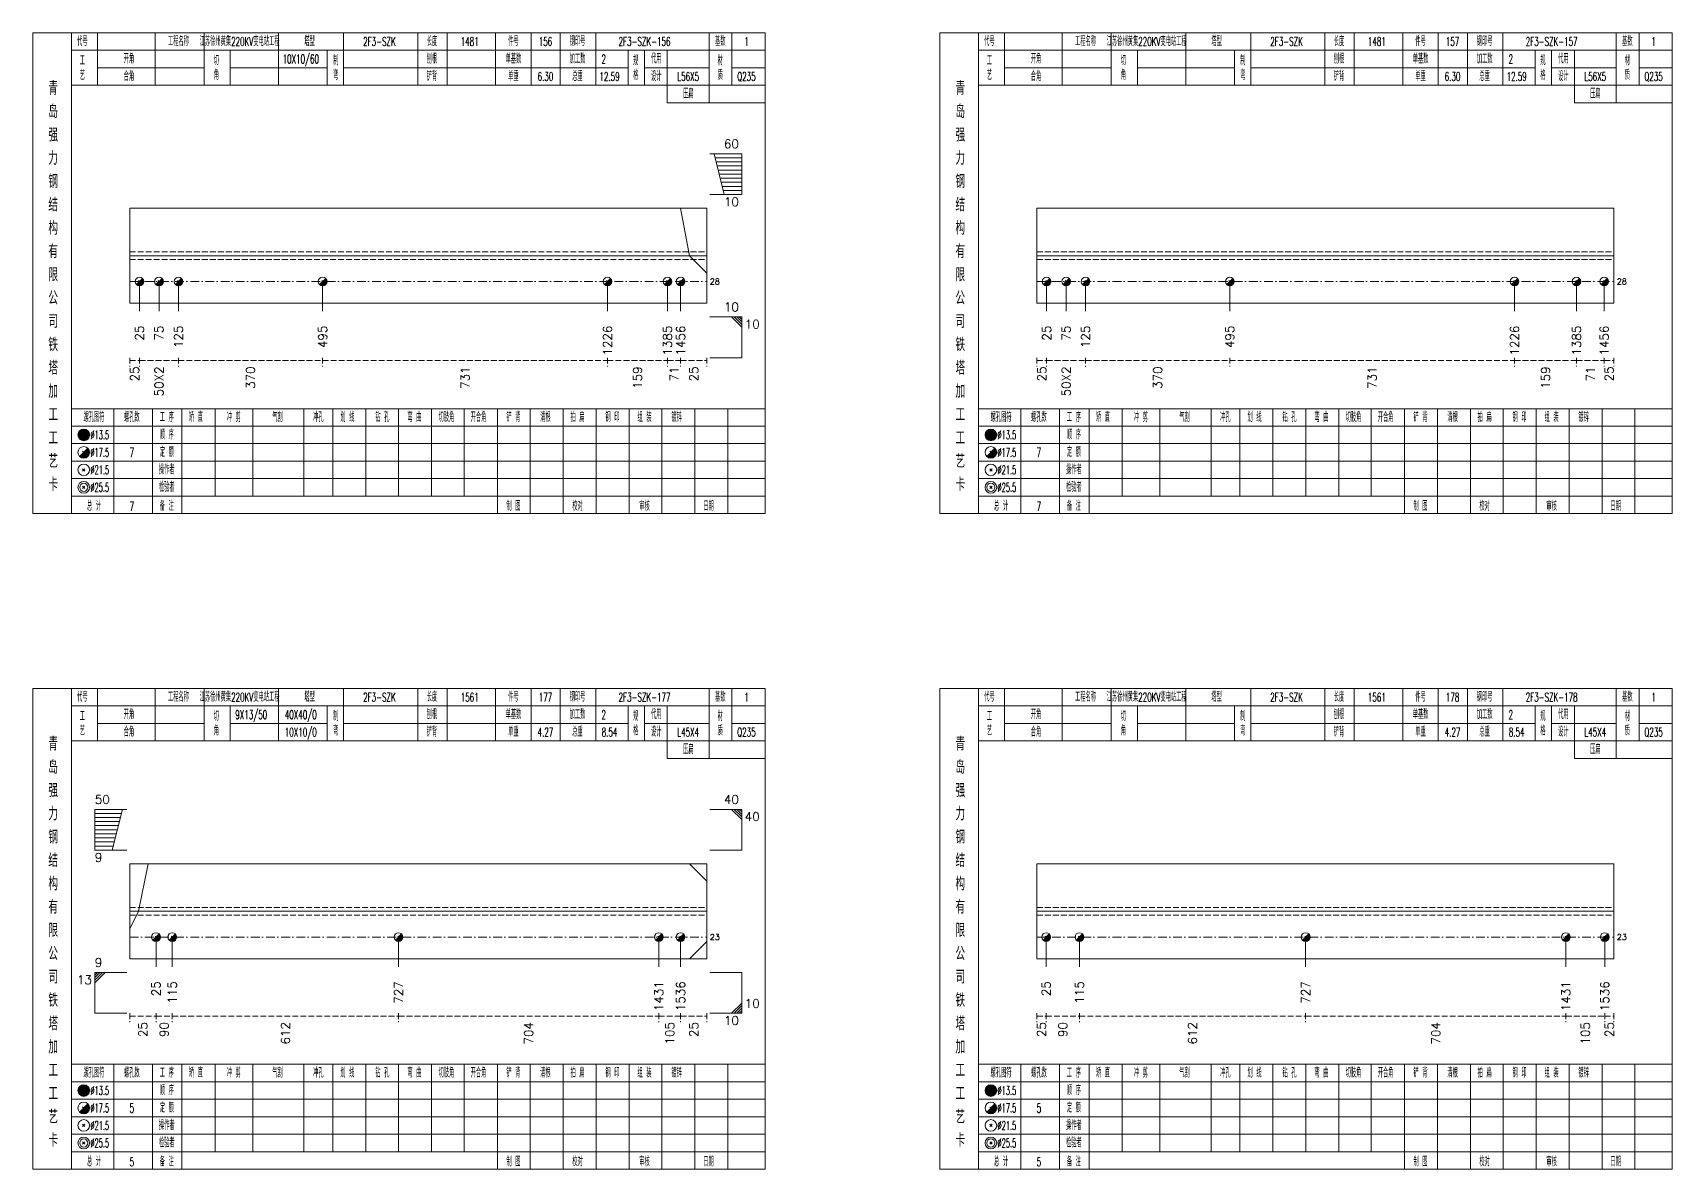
# Model space of a CAD drawing. Extents: x 0 to 4623, y -1159 to 4890.
# Drawn here: x 0 to 563, y 3825 to 4215 of the extents above; entities that cross this region are included whole.
import ezdxf
from ezdxf.enums import TextEntityAlignment as Align

# ---------------------------------------------------------------- set-up
doc = ezdxf.new("R2010")
doc.units = 0
doc.header["$MEASUREMENT"] = 0
doc.linetypes.add('一点画线', pattern=[5.2, 3, -1, 0.2, -1])
doc.linetypes.add('虚线', pattern=[2.75, 2, -0.75])
doc.layers.get('0').update_dxf_attribs({"linetype": 'CONTINUOUS', "lineweight": 25})
for name, color, linetype, lineweight in [('1', 7, 'CONTINUOUS', 25), ('4', 7, 'CONTINUOUS', 25), ('5', 7, 'CONTINUOUS', 25)]:
    doc.layers.add(name, color=color, linetype=linetype, lineweight=lineweight)
doc.styles.get("Standard").update_dxf_attribs({"font": 'simplex.shx', "width": 0.7, "height": 3, "bigfont": 'gbhzfs.shx'})

# ---------------------------------------------------------------- blocks, each defined once
blk = doc.blocks.new('孔17.5')
at = {"layer": '5', "color": 7, "linetype": 'Continuous', "lineweight": 13}
for p, q in [((-0.707, -0.707), (0.707, 0.707)), ((-0.2, 0.2), (0.2, -0.2))]:
    blk.add_line(p, q, dxfattribs=at)
blk.add_circle((0, 0), 1, dxfattribs=at)
for radius in [0.9, 0.8, 0.7, 0.6, 0.5, 0.4, 0.3, 0.2, 0.1]:
    blk.add_arc((0, 0), radius, 225, 45, dxfattribs=at)

msp = doc.modelspace()

# ---------------------------------------------------------------- linework, layer by layer
at = {"color": 7, "linetype": 'Continuous', "lineweight": 13}
for p, q in [((243.4, 4173.5), (232.4, 4173.5)), ((237.4, 4159.5), (233.9, 4173.5)), ((243.4, 4172.1), (234.25, 4172.1)), ((243.4, 4170.7), (234.6, 4170.7)), ((243.4, 4159.5), (243.4, 4173.5)), ((243.4, 4169.3), (234.95, 4169.3)), ((243.4, 4167.9), (235.3, 4167.9)), ((243.4, 4166.5), (235.65, 4166.5)), ((243.4, 4165.1), (236, 4165.1)), ((243.4, 4159.5), (232.4, 4159.5)), ((243.4, 4163.7), (236.35, 4163.7)), ((243.4, 4162.3), (236.7, 4162.3)), ((243.4, 4160.9), (237.05, 4160.9)), ((225.4, 4138.5), (222.4, 4154.839)), ((231.4, 4132.5), (225.4, 4138.5)), ((36.644, 4129.661), (36.644, 4119.5)), ((43.332, 4129.661), (43.332, 4119.5)), ((50.02, 4129.661), (50.02, 4119.5)), ((99.512, 4129.661), (99.512, 4119.5)), ((197.291, 4129.661), (197.291, 4119.5)), ((217.9, 4129.661), (217.9, 4119.5)), ((222.4, 4129.661), (222.4, 4119.5)), ((348.044, 4129.661), (348.044, 4119.5)), ((354.732, 4129.661), (354.732, 4119.5)), ((361.42, 4129.661), (361.42, 4119.5)), ((410.912, 4129.661), (410.912, 4119.5)), ((508.691, 4129.661), (508.691, 4119.5)), ((529.959, 4129.661), (529.959, 4119.5)), ((539.456, 4129.661), (539.456, 4119.5)), ((243.4, 4117.5), (232.4, 4117.5)), ((239.9, 4117.5), (243.4, 4114)), ((240.775, 4117.5), (243.4, 4114.875)), ((241.65, 4117.5), (243.4, 4115.75)), ((242.525, 4117.5), (243.4, 4116.625)), ((243.4, 4117.5), (243.4, 4103.5)), ((243.4, 4103.5), (232.4, 4103.5)), ((21.3, 3948.5), (32.3, 3948.5)), ((21.3, 3934.5), (21.3, 3948.5)), ((21.3, 3947.1), (30.45, 3947.1)), ((21.3, 3945.7), (30.1, 3945.7)), ((27.3, 3934.5), (30.8, 3948.5)), ((243.4, 3948.5), (232.4, 3948.5)), ((239.9, 3948.5), (243.4, 3945)), ((240.775, 3948.5), (243.4, 3945.875)), ((241.65, 3948.5), (243.4, 3946.75)), ((242.525, 3948.5), (243.4, 3947.625)), ((243.4, 3934.5), (243.4, 3948.5)), ((21.3, 3944.3), (29.75, 3944.3)), ((21.3, 3942.9), (29.4, 3942.9)), ((21.3, 3941.5), (29.05, 3941.5)), ((21.3, 3940.1), (28.7, 3940.1)), ((21.3, 3938.7), (28.35, 3938.7)), ((21.3, 3937.3), (28, 3937.3)), ((21.3, 3935.9), (27.65, 3935.9)), ((21.3, 3934.5), (32.3, 3934.5)), ((243.4, 3934.5), (232.4, 3934.5)), ((36.3, 3913.5), (39.645, 3929.833)), ((231.4, 3923.833), (225.4, 3929.833)), ((33.3, 3907.5), (36.3, 3913.5)), ((42.3, 3904.667), (42.3, 3894.5)), ((47.894, 3904.667), (47.894, 3894.5)), ((125.561, 3904.667), (125.561, 3894.5)), ((214.902, 3904.667), (214.902, 3894.5)), ((222.4, 3904.667), (222.4, 3894.5)), ((231.4, 3903.167), (225.4, 3897.167)), ((347.873, 3904.667), (347.873, 3894.5)), ((359.294, 3904.667), (359.294, 3894.5)), ((436.961, 3904.667), (436.961, 3894.5)), ((526.302, 3904.667), (526.302, 3894.5)), ((539.627, 3904.667), (539.627, 3894.5)), ((21.3, 3892.5), (32.3, 3892.5)), ((21.3, 3892.5), (21.3, 3878.5)), ((22.175, 3892.5), (21.3, 3891.625)), ((23.05, 3892.5), (21.3, 3890.75)), ((23.925, 3892.5), (21.3, 3889.875)), ((24.8, 3892.5), (21.3, 3889)), ((243.4, 3892.5), (232.4, 3892.5)), ((243.4, 3892.5), (243.4, 3878.5)), ((21.3, 3878.5), (32.3, 3878.5)), ((243.4, 3878.5), (232.4, 3878.5)), ((239.9, 3878.5), (243.4, 3882)), ((240.775, 3878.5), (243.4, 3881.125)), ((241.65, 3878.5), (243.4, 3880.25)), ((242.525, 3878.5), (243.4, 3879.375))]:
    msp.add_line(p, q, dxfattribs=at)
at = {"color": 7, "linetype": 'Continuous', "lineweight": 18}
for p, q in [((33.3, 4154.839), (33.3, 4122.161)), ((33.3, 4154.839), (231.4, 4154.839)), ((231.4, 4154.839), (231.4, 4122.161)), ((344.7, 4154.839), (344.7, 4122.161)), ((344.7, 4154.839), (542.8, 4154.839)), ((542.8, 4154.839), (542.8, 4122.161)), ((33.3, 4138.5), (231.4, 4138.5)), ((344.7, 4138.5), (542.8, 4138.5)), ((33.3, 3929.833), (33.3, 3897.167)), ((33.3, 3929.833), (231.4, 3929.833)), ((231.4, 3929.833), (231.4, 3897.167)), ((344.7, 3929.833), (344.7, 3897.167)), ((344.7, 3929.833), (542.8, 3929.833)), ((542.8, 3929.833), (542.8, 3897.167)), ((33.3, 3913.5), (231.4, 3913.5)), ((344.7, 3913.5), (542.8, 3913.5))]:
    msp.add_line(p, q, dxfattribs=at)
at = {"color": 1, "linetype": '虚线', "lineweight": 18}
for p, q in [((33.3, 4139.839), (231.4, 4139.839)), ((33.3, 4137.161), (231.4, 4137.161)), ((344.7, 4139.839), (542.8, 4139.839)), ((344.7, 4137.161), (542.8, 4137.161)), ((33.3, 3914.833), (231.4, 3914.833)), ((33.3, 3912.167), (231.4, 3912.167)), ((344.7, 3914.833), (542.8, 3914.833)), ((344.7, 3912.167), (542.8, 3912.167))]:
    msp.add_line(p, q, dxfattribs=at)
at = {"color": 3, "linetype": '一点画线', "lineweight": 13}
for p, q in [((33.3, 4129.661), (231.4, 4129.661)), ((344.7, 4129.661), (542.8, 4129.661)), ((33.3, 3904.667), (231.4, 3904.667)), ((344.7, 3904.667), (542.8, 3904.667))]:
    msp.add_line(p, q, dxfattribs=at)
at = {"color": 8, "linetype": '虚线', "lineweight": 9}
for p, q in [((33.3, 4103.5), (33.3, 4100.5)), ((36.644, 4103.5), (36.644, 4100.5)), ((36.644, 4103.5), (36.644, 4100.5)), ((50.02, 4103.5), (50.02, 4100.5)), ((50.02, 4103.5), (50.02, 4100.5)), ((99.512, 4103.5), (99.512, 4100.5)), ((99.512, 4103.5), (99.512, 4100.5)), ((197.291, 4103.5), (197.291, 4100.5)), ((197.291, 4103.5), (197.291, 4100.5)), ((217.9, 4103.5), (217.9, 4100.5)), ((217.9, 4103.5), (217.9, 4100.5)), ((222.4, 4103.5), (222.4, 4100.5)), ((222.4, 4103.5), (222.4, 4100.5)), ((231.4, 4103.5), (231.4, 4100.5)), ((344.7, 4103.5), (344.7, 4100.5)), ((348.044, 4103.5), (348.044, 4100.5)), ((348.044, 4103.5), (348.044, 4100.5)), ((361.42, 4103.5), (361.42, 4100.5)), ((361.42, 4103.5), (361.42, 4100.5)), ((410.912, 4103.5), (410.912, 4100.5)), ((410.912, 4103.5), (410.912, 4100.5)), ((508.691, 4103.5), (508.691, 4100.5)), ((508.691, 4103.5), (508.691, 4100.5)), ((529.959, 4103.5), (529.959, 4100.5)), ((529.959, 4103.5), (529.959, 4100.5)), ((539.456, 4103.5), (539.456, 4100.5)), ((539.456, 4103.5), (539.456, 4100.5)), ((542.8, 4103.5), (542.8, 4100.5)), ((33.3, 4102.5), (36.644, 4102.5)), ((36.644, 4102.5), (50.02, 4102.5)), ((50.02, 4102.5), (99.512, 4102.5)), ((99.512, 4102.5), (197.291, 4102.5)), ((197.291, 4102.5), (217.9, 4102.5)), ((217.9, 4102.5), (222.4, 4102.5)), ((222.4, 4102.5), (231.4, 4102.5)), ((344.7, 4102.5), (348.044, 4102.5)), ((348.044, 4102.5), (361.42, 4102.5)), ((361.42, 4102.5), (410.912, 4102.5)), ((410.912, 4102.5), (508.691, 4102.5)), ((508.691, 4102.5), (529.959, 4102.5)), ((529.959, 4102.5), (539.456, 4102.5)), ((539.456, 4102.5), (542.8, 4102.5)), ((33.3, 3878.5), (33.3, 3875.5)), ((42.3, 3878.5), (42.3, 3875.5)), ((42.3, 3878.5), (42.3, 3875.5)), ((47.894, 3878.5), (47.894, 3875.5)), ((47.894, 3878.5), (47.894, 3875.5)), ((125.561, 3878.5), (125.561, 3875.5)), ((125.561, 3878.5), (125.561, 3875.5)), ((214.902, 3878.5), (214.902, 3875.5)), ((214.902, 3878.5), (214.902, 3875.5)), ((222.4, 3878.5), (222.4, 3875.5)), ((222.4, 3878.5), (222.4, 3875.5)), ((231.4, 3878.5), (231.4, 3875.5)), ((344.7, 3878.5), (344.7, 3875.5)), ((347.873, 3878.5), (347.873, 3875.5)), ((347.873, 3878.5), (347.873, 3875.5)), ((359.294, 3878.5), (359.294, 3875.5)), ((359.294, 3878.5), (359.294, 3875.5)), ((436.961, 3878.5), (436.961, 3875.5)), ((436.961, 3878.5), (436.961, 3875.5)), ((526.302, 3878.5), (526.302, 3875.5)), ((526.302, 3878.5), (526.302, 3875.5)), ((539.627, 3878.5), (539.627, 3875.5)), ((539.627, 3878.5), (539.627, 3875.5)), ((542.8, 3878.5), (542.8, 3875.5)), ((33.3, 3877.5), (42.3, 3877.5)), ((42.3, 3877.5), (47.894, 3877.5)), ((47.894, 3877.5), (125.561, 3877.5)), ((125.561, 3877.5), (214.902, 3877.5)), ((214.902, 3877.5), (222.4, 3877.5)), ((222.4, 3877.5), (231.4, 3877.5)), ((344.7, 3877.5), (347.873, 3877.5)), ((347.873, 3877.5), (359.294, 3877.5)), ((359.294, 3877.5), (436.961, 3877.5)), ((436.961, 3877.5), (526.302, 3877.5)), ((526.302, 3877.5), (539.627, 3877.5)), ((539.627, 3877.5), (542.8, 3877.5))]:
    msp.add_line(p, q, dxfattribs=at)
at = {"layer": '1', "color": 7, "linetype": 'Continuous', "lineweight": 18}
for p, q in [((33.3, 4122.161), (231.4, 4122.161)), ((344.7, 4122.161), (542.8, 4122.161)), ((33.3, 3897.167), (231.4, 3897.167)), ((344.7, 3897.167), (542.8, 3897.167))]:
    msp.add_line(p, q, dxfattribs=at)
at = {"layer": '4', "color": 1, "linetype": 'Continuous', "lineweight": 18}
for p, q in [((13.3, 4050), (13.3, 4215)), ((22.2, 4197), (22.2, 4215)), ((42, 4197), (42, 4215)), ((58.8, 4197), (58.8, 4215)), ((84.4, 4197), (84.4, 4215)), ((106.7, 4197), (106.7, 4215)), ((132.2, 4197), (132.2, 4215)), ((142.2, 4197), (142.2, 4215)), ((158.9, 4197), (158.9, 4215)), ((171.1, 4197), (171.1, 4215)), ((181.1, 4197), (181.1, 4215)), ((193.3, 4197), (193.3, 4215)), ((232.2, 4191), (232.2, 4215)), ((240, 4197), (240, 4215)), ((324.7, 4050), (324.7, 4215)), ((333.6, 4197), (333.6, 4215)), ((353.4, 4197), (353.4, 4215)), ((370.2, 4197), (370.2, 4215)), ((395.8, 4197), (395.8, 4215)), ((418.1, 4197), (418.1, 4215)), ((443.6, 4197), (443.6, 4215)), ((453.6, 4197), (453.6, 4215)), ((470.3, 4197), (470.3, 4215)), ((482.5, 4197), (482.5, 4215)), ((492.5, 4197), (492.5, 4215)), ((504.7, 4197), (504.7, 4215)), ((543.6, 4191), (543.6, 4215)), ((551.4, 4197), (551.4, 4215)), ((13.3, 4209), (251.4, 4209)), ((67.8, 4197), (67.8, 4209)), ((101.1, 4197), (101.1, 4209)), ((204.4, 4197), (204.4, 4209)), ((210, 4197), (210, 4209)), ((217.8, 4191), (217.8, 4209)), ((324.7, 4209), (562.8, 4209)), ((379.2, 4197), (379.2, 4209)), ((412.5, 4197), (412.5, 4209)), ((515.8, 4197), (515.8, 4209)), ((521.4, 4197), (521.4, 4209)), ((529.2, 4191), (529.2, 4209)), ((22.2, 4203), (58.8, 4203)), ((67.8, 4203), (101.1, 4203)), ((106.7, 4203), (204.4, 4203)), ((210, 4203), (232.2, 4203)), ((240, 4203), (251.4, 4203)), ((333.6, 4203), (370.2, 4203)), ((379.2, 4203), (412.5, 4203)), ((418.1, 4203), (515.8, 4203)), ((521.4, 4203), (543.6, 4203)), ((551.4, 4203), (562.8, 4203)), ((13.3, 4197), (251.4, 4197)), ((324.7, 4197), (562.8, 4197)), ((217.8, 4191), (251.4, 4191)), ((529.2, 4191), (562.8, 4191)), ((13.3, 4086), (251.4, 4086)), ((27.8, 4050), (27.8, 4086)), ((41.1, 4050), (41.1, 4086)), ((51.2, 4050), (51.2, 4086)), ((62.6, 4056), (62.6, 4086)), ((75.5, 4056), (75.5, 4086)), ((93.1, 4056), (93.1, 4086)), ((103, 4056), (103, 4086)), ((114.3, 4056), (114.3, 4086)), ((125.6, 4056), (125.6, 4086)), ((136.9, 4056), (136.9, 4086)), ((148.1, 4056), (148.1, 4086)), ((159.5, 4056), (159.5, 4086)), ((170.8, 4056), (170.8, 4086)), ((182.1, 4056), (182.1, 4086)), ((193.4, 4056), (193.4, 4086)), ((204.7, 4056), (204.7, 4086)), ((216, 4056), (216, 4086)), ((227.3, 4056), (227.3, 4086)), ((238.6, 4056), (238.6, 4086)), ((324.7, 4086), (562.8, 4086)), ((339.2, 4050), (339.2, 4086)), ((352.5, 4050), (352.5, 4086)), ((362.6, 4050), (362.6, 4086)), ((374, 4056), (374, 4086)), ((386.9, 4056), (386.9, 4086)), ((404.5, 4056), (404.5, 4086)), ((414.4, 4056), (414.4, 4086)), ((425.7, 4056), (425.7, 4086)), ((437, 4056), (437, 4086)), ((448.3, 4056), (448.3, 4086)), ((459.5, 4056), (459.5, 4086)), ((470.9, 4056), (470.9, 4086)), ((482.2, 4056), (482.2, 4086)), ((493.5, 4056), (493.5, 4086)), ((504.8, 4056), (504.8, 4086)), ((516.1, 4056), (516.1, 4086)), ((527.4, 4056), (527.4, 4086)), ((538.7, 4056), (538.7, 4086)), ((550, 4056), (550, 4086)), ((13.3, 4080), (251.4, 4080)), ((324.7, 4080), (562.8, 4080)), ((13.3, 4074), (251.4, 4074)), ((324.7, 4074), (562.8, 4074)), ((13.3, 4068), (251.4, 4068)), ((324.7, 4068), (562.8, 4068)), ((13.3, 4062), (251.4, 4062)), ((324.7, 4062), (562.8, 4062)), ((13.3, 4056), (251.4, 4056)), ((159.5, 4050), (159.5, 4056)), ((170.8, 4050), (170.8, 4056)), ((182.1, 4050), (182.1, 4056)), ((193.4, 4050), (193.4, 4056)), ((204.7, 4050), (204.7, 4056)), ((216, 4050), (216, 4056)), ((227.3, 4050), (227.3, 4056)), ((238.6, 4050), (238.6, 4056)), ((324.7, 4056), (562.8, 4056)), ((470.9, 4050), (470.9, 4056)), ((482.2, 4050), (482.2, 4056)), ((493.5, 4050), (493.5, 4056)), ((504.8, 4050), (504.8, 4056)), ((516.1, 4050), (516.1, 4056)), ((527.4, 4050), (527.4, 4056)), ((538.7, 4050), (538.7, 4056)), ((550, 4050), (550, 4056)), ((13.3, 3825), (13.3, 3990)), ((22.2, 3972), (22.2, 3990)), ((42, 3972), (42, 3990)), ((58.8, 3972), (58.8, 3990)), ((84.4, 3972), (84.4, 3990)), ((106.7, 3972), (106.7, 3990)), ((132.2, 3972), (132.2, 3990)), ((142.2, 3972), (142.2, 3990)), ((158.9, 3972), (158.9, 3990)), ((171.1, 3972), (171.1, 3990)), ((181.1, 3972), (181.1, 3990)), ((193.3, 3972), (193.3, 3990)), ((232.2, 3966), (232.2, 3990)), ((240, 3972), (240, 3990)), ((324.7, 3825), (324.7, 3990)), ((333.6, 3972), (333.6, 3990)), ((353.4, 3972), (353.4, 3990)), ((370.2, 3972), (370.2, 3990)), ((395.8, 3972), (395.8, 3990)), ((418.1, 3972), (418.1, 3990)), ((443.6, 3972), (443.6, 3990)), ((453.6, 3972), (453.6, 3990)), ((470.3, 3972), (470.3, 3990)), ((482.5, 3972), (482.5, 3990)), ((492.5, 3972), (492.5, 3990)), ((504.7, 3972), (504.7, 3990)), ((543.6, 3966), (543.6, 3990)), ((551.4, 3972), (551.4, 3990)), ((13.3, 3984), (251.4, 3984)), ((67.8, 3972), (67.8, 3984)), ((101.1, 3972), (101.1, 3984)), ((204.4, 3972), (204.4, 3984)), ((210, 3972), (210, 3984)), ((217.8, 3966), (217.8, 3984)), ((324.7, 3984), (562.8, 3984)), ((379.2, 3972), (379.2, 3984)), ((412.5, 3972), (412.5, 3984)), ((515.8, 3972), (515.8, 3984)), ((521.4, 3972), (521.4, 3984)), ((529.2, 3966), (529.2, 3984)), ((22.2, 3978), (58.8, 3978)), ((67.8, 3978), (101.1, 3978)), ((106.7, 3978), (204.4, 3978)), ((210, 3978), (232.2, 3978)), ((240, 3978), (251.4, 3978)), ((333.6, 3978), (370.2, 3978)), ((379.2, 3978), (412.5, 3978)), ((418.1, 3978), (515.8, 3978)), ((521.4, 3978), (543.6, 3978)), ((551.4, 3978), (562.8, 3978)), ((13.3, 3972), (251.4, 3972)), ((324.7, 3972), (562.8, 3972)), ((217.8, 3966), (251.4, 3966)), ((529.2, 3966), (562.8, 3966)), ((13.3, 3861), (251.4, 3861)), ((27.8, 3825), (27.8, 3861)), ((41.1, 3825), (41.1, 3861)), ((51.2, 3825), (51.2, 3861)), ((62.6, 3831), (62.6, 3861)), ((75.5, 3831), (75.5, 3861)), ((93.1, 3831), (93.1, 3861)), ((103, 3831), (103, 3861)), ((114.3, 3831), (114.3, 3861)), ((125.6, 3831), (125.6, 3861)), ((136.9, 3831), (136.9, 3861)), ((148.1, 3831), (148.1, 3861)), ((159.5, 3831), (159.5, 3861)), ((170.8, 3831), (170.8, 3861)), ((182.1, 3831), (182.1, 3861)), ((193.4, 3831), (193.4, 3861)), ((204.7, 3831), (204.7, 3861)), ((216, 3831), (216, 3861)), ((227.3, 3831), (227.3, 3861)), ((238.6, 3831), (238.6, 3861)), ((324.7, 3861), (562.8, 3861)), ((339.2, 3825), (339.2, 3861)), ((352.5, 3825), (352.5, 3861)), ((362.6, 3825), (362.6, 3861)), ((374, 3831), (374, 3861)), ((386.9, 3831), (386.9, 3861)), ((404.5, 3831), (404.5, 3861)), ((414.4, 3831), (414.4, 3861)), ((425.7, 3831), (425.7, 3861)), ((437, 3831), (437, 3861)), ((448.3, 3831), (448.3, 3861)), ((459.5, 3831), (459.5, 3861)), ((470.9, 3831), (470.9, 3861)), ((482.2, 3831), (482.2, 3861)), ((493.5, 3831), (493.5, 3861)), ((504.8, 3831), (504.8, 3861)), ((516.1, 3831), (516.1, 3861)), ((527.4, 3831), (527.4, 3861)), ((538.7, 3831), (538.7, 3861)), ((550, 3831), (550, 3861)), ((13.3, 3855), (251.4, 3855)), ((324.7, 3855), (562.8, 3855)), ((13.3, 3849), (251.4, 3849)), ((324.7, 3849), (562.8, 3849)), ((13.3, 3843), (251.4, 3843)), ((324.7, 3843), (562.8, 3843)), ((13.3, 3837), (251.4, 3837)), ((324.7, 3837), (562.8, 3837)), ((13.3, 3831), (251.4, 3831)), ((159.5, 3825), (159.5, 3831)), ((170.8, 3825), (170.8, 3831)), ((182.1, 3825), (182.1, 3831)), ((193.4, 3825), (193.4, 3831)), ((204.7, 3825), (204.7, 3831)), ((216, 3825), (216, 3831)), ((227.3, 3825), (227.3, 3831)), ((238.6, 3825), (238.6, 3831)), ((324.7, 3831), (562.8, 3831)), ((470.9, 3825), (470.9, 3831)), ((482.2, 3825), (482.2, 3831)), ((493.5, 3825), (493.5, 3831)), ((504.8, 3825), (504.8, 3831)), ((516.1, 3825), (516.1, 3831)), ((527.4, 3825), (527.4, 3831)), ((538.7, 3825), (538.7, 3831)), ((550, 3825), (550, 3831))]:
    msp.add_line(p, q, dxfattribs=at)
at = {"layer": '4', "color": 7, "linetype": 'Continuous', "lineweight": 13}
for p, q in [((17.3, 4076.8), (17.7, 4077.2)), ((17.7, 4076.8), (17.3, 4077.2)), ((328.7, 4076.8), (329.1, 4077.2)), ((329.1, 4076.8), (328.7, 4077.2)), ((16.086, 4069.586), (18.914, 4072.414)), ((17.1, 4071.4), (17.9, 4070.6)), ((327.486, 4069.586), (330.314, 4072.414)), ((328.5, 4071.4), (329.3, 4070.6)), ((17.1, 4064.6), (17.9, 4065.4)), ((17.1, 4065.4), (17.9, 4064.6)), ((328.5, 4064.6), (329.3, 4065.4)), ((328.5, 4065.4), (329.3, 4064.6)), ((17.1, 4058.6), (17.9, 4059.4)), ((17.1, 4059.4), (17.9, 4058.6)), ((328.5, 4058.6), (329.3, 4059.4)), ((328.5, 4059.4), (329.3, 4058.6)), ((17.3, 3851.8), (17.7, 3852.2)), ((17.7, 3851.8), (17.3, 3852.2)), ((328.7, 3851.8), (329.1, 3852.2)), ((329.1, 3851.8), (328.7, 3852.2)), ((16.086, 3844.586), (18.914, 3847.414)), ((17.1, 3846.4), (17.9, 3845.6)), ((327.486, 3844.586), (330.314, 3847.414)), ((328.5, 3846.4), (329.3, 3845.6)), ((17.1, 3839.6), (17.9, 3840.4)), ((17.1, 3840.4), (17.9, 3839.6)), ((328.5, 3839.6), (329.3, 3840.4)), ((328.5, 3840.4), (329.3, 3839.6)), ((17.1, 3833.6), (17.9, 3834.4)), ((17.1, 3834.4), (17.9, 3833.6)), ((328.5, 3833.6), (329.3, 3834.4)), ((328.5, 3834.4), (329.3, 3833.6))]:
    msp.add_line(p, q, dxfattribs=at)
at = {"layer": '4', "color": 1, "linetype": 'Continuous', "lineweight": 18}
for points in [[(0, 4215), (0, 4050), (251.4, 4050), (251.4, 4215)], [(311.4, 4215), (311.4, 4050), (562.8, 4050), (562.8, 4215)], [(0, 3990), (0, 3825), (251.4, 3825), (251.4, 3990)], [(311.4, 3990), (311.4, 3825), (562.8, 3825), (562.8, 3990)]]:
    msp.add_lwpolyline(points, close=True, dxfattribs=at)
at = {"layer": '4', "color": 7, "linetype": 'Continuous', "lineweight": 13}
for centre, radius in [((17.5, 4077), 2), ((17.5, 4077), 1.8), ((17.5, 4077), 1.6), ((17.5, 4077), 1.4), ((17.5, 4077), 1.2), ((17.5, 4077), 1), ((17.5, 4077), 0.8), ((17.5, 4077), 0.6), ((17.5, 4077), 0.4), ((17.5, 4077), 0.2), ((328.9, 4077), 2), ((328.9, 4077), 1.8), ((328.9, 4077), 1.6), ((328.9, 4077), 1.4), ((328.9, 4077), 1.2), ((328.9, 4077), 1), ((328.9, 4077), 0.8), ((328.9, 4077), 0.6), ((328.9, 4077), 0.4), ((328.9, 4077), 0.2), ((17.5, 4071), 2), ((328.9, 4071), 2), ((17.5, 4065), 2), ((328.9, 4065), 2), ((17.5, 4059), 2), ((17.5, 4059), 1.4), ((328.9, 4059), 2), ((328.9, 4059), 1.4), ((17.5, 3852), 2), ((17.5, 3852), 1.8), ((17.5, 3852), 1.6), ((17.5, 3852), 1.4), ((17.5, 3852), 1.2), ((17.5, 3852), 1), ((17.5, 3852), 0.8), ((17.5, 3852), 0.6), ((17.5, 3852), 0.4), ((17.5, 3852), 0.2), ((328.9, 3852), 2), ((328.9, 3852), 1.8), ((328.9, 3852), 1.6), ((328.9, 3852), 1.4), ((328.9, 3852), 1.2), ((328.9, 3852), 1), ((328.9, 3852), 0.8), ((328.9, 3852), 0.6), ((328.9, 3852), 0.4), ((328.9, 3852), 0.2), ((17.5, 3846), 2), ((328.9, 3846), 2), ((17.5, 3840), 2), ((328.9, 3840), 2), ((17.5, 3834), 2), ((17.5, 3834), 1.4), ((328.9, 3834), 2), ((328.9, 3834), 1.4)]:
    msp.add_circle(centre, radius, dxfattribs=at)
for centre, radius in [((17.5, 4071), 1.8), ((17.5, 4071), 1.6), ((17.5, 4071), 1.4), ((17.5, 4071), 1.2), ((17.5, 4071), 1), ((17.5, 4071), 0.8), ((17.5, 4071), 0.6), ((17.5, 4071), 0.4), ((17.5, 4071), 0.2), ((328.9, 4071), 1.8), ((328.9, 4071), 1.6), ((328.9, 4071), 1.4), ((328.9, 4071), 1.2), ((328.9, 4071), 1), ((328.9, 4071), 0.8), ((328.9, 4071), 0.6), ((328.9, 4071), 0.4), ((328.9, 4071), 0.2), ((17.5, 3846), 1.8), ((17.5, 3846), 1.6), ((17.5, 3846), 1.4), ((17.5, 3846), 1.2), ((17.5, 3846), 1), ((17.5, 3846), 0.8), ((17.5, 3846), 0.6), ((17.5, 3846), 0.4), ((17.5, 3846), 0.2), ((328.9, 3846), 1.8), ((328.9, 3846), 1.6), ((328.9, 3846), 1.4), ((328.9, 3846), 1.2), ((328.9, 3846), 1), ((328.9, 3846), 0.8), ((328.9, 3846), 0.6), ((328.9, 3846), 0.4), ((328.9, 3846), 0.2)]:
    msp.add_arc(centre, radius, 225, 45, dxfattribs=at)

# ---------------------------------------------------------------- block references
at = {"layer": '1', "color": 7, "linetype": 'Continuous', "lineweight": 13, "xscale": 1.5, "yscale": 1.5, "zscale": 1.5}
for p in [(36.644, 4129.661), (43.332, 4129.661), (50.02, 4129.661), (99.512, 4129.661), (197.291, 4129.661), (217.9, 4129.661), (222.4, 4129.661), (348.044, 4129.661), (354.732, 4129.661), (361.42, 4129.661), (410.912, 4129.661), (508.691, 4129.661), (529.959, 4129.661), (539.456, 4129.661), (42.3, 3904.667), (47.894, 3904.667), (125.561, 3904.667), (214.902, 3904.667), (222.4, 3904.667), (347.873, 3904.667), (359.294, 3904.667), (436.961, 3904.667), (526.302, 3904.667), (539.627, 3904.667)]:
    msp.add_blockref('孔17.5', p, dxfattribs=at)

# ---------------------------------------------------------------- texts
at = {"color": 7, "linetype": 'Continuous', "lineweight": 13}
for s, p in [('60', (242.4, 4174.5)), ('10', (242.4, 4118.5)), ('40', (242.4, 3949.5))]:
    msp.add_text(s, height=3, dxfattribs=at).set_placement(p, align=Align.BOTTOM_RIGHT)
for s, p in [('10', (242.4, 4158.5)), ('13', (20.3, 3891.5)), ('10', (242.4, 3877.5))]:
    msp.add_text(s, height=3, dxfattribs=at).set_placement(p, align=Align.TOP_RIGHT)
for s, p in [('28', (232.4, 4129.661)), ('28', (543.8, 4129.661)), ('23', (232.4, 3904.667)), ('23', (543.8, 3904.667))]:
    msp.add_text(s, height=2, dxfattribs=at).set_placement(p, align=Align.MIDDLE_LEFT)
for s, p in [('10', (244.4, 4116.5)), ('40', (244.4, 3947.5)), ('9', (21.3, 3933.5))]:
    msp.add_text(s, height=3, dxfattribs=at).set_placement(p, align=Align.TOP_LEFT)
at = {"color": 8, "linetype": 'Continuous', "lineweight": 9}
for s, p in [('25', (34.972, 4100.5)), ('50X2', (43.332, 4100.5)), ('370', (74.766, 4100.5)), ('731', (148.401, 4100.5)), ('159', (207.595, 4100.5)), ('71', (220.15, 4100.5)), ('25', (226.9, 4100.5)), ('25', (346.372, 4100.5)), ('50X2', (354.732, 4100.5)), ('370', (386.166, 4100.5)), ('731', (459.801, 4100.5)), ('159', (519.325, 4100.5)), ('71', (534.707, 4100.5)), ('25', (541.128, 4100.5)), ('25', (37.8, 3875.5)), ('90', (45.097, 3875.5)), ('612', (86.727, 3875.5)), ('704', (170.231, 3875.5)), ('105', (218.651, 3875.5)), ('25', (226.9, 3875.5)), ('25', (346.286, 3875.5)), ('90', (353.583, 3875.5)), ('612', (398.127, 3875.5)), ('704', (481.631, 3875.5)), ('105', (532.965, 3875.5)), ('25', (541.214, 3875.5))]:
    msp.add_text(s, height=3, rotation=90, dxfattribs=at).set_placement(p, align=Align.MIDDLE_RIGHT)
at = {"color": 7, "linetype": 'Continuous', "lineweight": 13}
for s, p in [('50', (21.3, 3949.5)), ('9', (21.3, 3893.5)), ('10', (244.4, 3879.5))]:
    msp.add_text(s, height=3, dxfattribs=at).set_placement(p, align=Align.BOTTOM_LEFT)
at = {"layer": '1', "color": 7, "linetype": 'Continuous', "lineweight": 13}
for s, p in [('25', (36.644, 4114.5)), ('75', (43.332, 4114.5)), ('125', (50.02, 4114.5)), ('495', (99.512, 4114.5)), ('1226', (197.291, 4114.5)), ('1385', (217.9, 4114.5)), ('1456', (222.4, 4114.5)), ('25', (348.044, 4114.5)), ('75', (354.732, 4114.5)), ('125', (361.42, 4114.5)), ('495', (410.912, 4114.5)), ('1226', (508.691, 4114.5)), ('1385', (529.959, 4114.5)), ('1456', (539.456, 4114.5)), ('25', (42.3, 3889.5)), ('115', (47.894, 3889.5)), ('727', (125.561, 3889.5)), ('1536', (222.4, 3889.5)), ('25', (347.873, 3889.5)), ('115', (359.294, 3889.5)), ('727', (436.961, 3889.5)), ('1536', (539.627, 3889.5)), ('1431', (214.902, 3889.5)), ('1431', (526.302, 3889.5))]:
    msp.add_text(s, height=3, rotation=90, dxfattribs=at).set_placement(p, align=Align.MIDDLE_RIGHT)
at = {"layer": '4', "color": 1, "linetype": 'Continuous', "lineweight": 13}
for s, height, width, p in [('代号', 3, 0.6, (17, 4212)), ('工程名称', 3, 0.6, (50, 4212)), ('江苏徐州黄集220KV变电站工程', 3, 0.6, (71, 4212)), ('塔型', 3, 0.6, (95, 4212)), ('2F3-SZK', 3, 0.6, (119, 4212)), ('长度', 3, 0.6, (137, 4212)), ('1481', 3, 0.6, (150, 4212)), ('件号', 3, 0.6, (165, 4212)), ('156', 3, 0.6, (176, 4212)), ('钢印号', 3, 0.6, (187, 4212)), ('2F3-SZK-156', 3, 0.6, (210, 4212)), ('基数', 3, 0.6, (236, 4212)), ('1', 3, 0.6, (245, 4212)), ('代号', 3, 0.6, (328.4, 4212)), ('工程名称', 3, 0.6, (361.4, 4212)), ('江苏徐州黄集220KV变电站工程', 3, 0.6, (382.4, 4212)), ('塔型', 3, 0.6, (406.4, 4212)), ('2F3-SZK', 3, 0.6, (430.4, 4212)), ('长度', 3, 0.6, (448.4, 4212)), ('1481', 3, 0.6, (461.4, 4212)), ('件号', 3, 0.6, (476.4, 4212)), ('157', 3, 0.6, (487.4, 4212)), ('钢印号', 3, 0.6, (498.4, 4212)), ('2F3-SZK-157', 3, 0.6, (521.4, 4212)), ('基数', 3, 0.6, (547.4, 4212)), ('1', 3, 0.6, (556.4, 4212)), ('工', 3, 0.6, (17, 4205.4)), ('开角', 3, 0.6, (33, 4206)), ('切', 3, 0.6, (63, 4205.4)), ('10X10/60', 3, 0.6, (92, 4206)), ('制', 3, 0.6, (104, 4205.4)), ('刨根', 3, 0.6, (137, 4206)), ('单基数', 3, 0.6, (165, 4206)), ('加工数', 3, 0.6, (187, 4206)), ('2', 3, 0.6, (196, 4206)), ('规', 3, 0.6, (207, 4205.4)), ('代用', 3, 0.6, (214, 4206)), ('材', 3, 0.6, (236, 4205.4)), ('工', 3, 0.6, (328.4, 4205.4)), ('开角', 3, 0.6, (344.4, 4206)), ('切', 3, 0.6, (374.4, 4205.4)), ('制', 3, 0.6, (415.4, 4205.4)), ('刨根', 3, 0.6, (448.4, 4206)), ('单基数', 3, 0.6, (476.4, 4206)), ('加工数', 3, 0.6, (498.4, 4206)), ('2', 3, 0.6, (507.4, 4206)), ('规', 3, 0.6, (518.4, 4205.4)), ('代用', 3, 0.6, (525.4, 4206)), ('材', 3, 0.6, (547.4, 4205.4)), ('青', 4.6, 0.8, (7, 4196)), ('艺', 3, 0.6, (17, 4200.4)), ('合角', 3, 0.6, (33, 4200)), ('角', 3, 0.6, (63, 4200.4)), ('弯', 3, 0.6, (104, 4200.4)), ('铲背', 3, 0.6, (137, 4200)), ('单重', 3, 0.6, (165, 4200)), ('6.30', 3, 0.6, (176, 4200)), ('总重', 3, 0.6, (187, 4200)), ('12.59', 3, 0.6, (198, 4200)), ('格', 3, 0.6, (207, 4200.4)), ('设计', 3, 0.6, (214, 4200)), ('L56X5', 3, 0.6, (225, 4200)), ('质', 3, 0.6, (236, 4200.4)), ('Q235', 3, 0.6, (245, 4200)), ('青', 4.6, 0.8, (318.4, 4196)), ('艺', 3, 0.6, (328.4, 4200.4)), ('合角', 3, 0.6, (344.4, 4200)), ('角', 3, 0.6, (374.4, 4200.4)), ('弯', 3, 0.6, (415.4, 4200.4)), ('铲背', 3, 0.6, (448.4, 4200)), ('单重', 3, 0.6, (476.4, 4200)), ('6.30', 3, 0.6, (487.4, 4200)), ('总重', 3, 0.6, (498.4, 4200)), ('12.59', 3, 0.6, (509.4, 4200)), ('格', 3, 0.6, (518.4, 4200.4)), ('设计', 3, 0.6, (525.4, 4200)), ('L56X5', 3, 0.6, (536.4, 4200)), ('质', 3, 0.6, (547.4, 4200.4)), ('Q235', 3, 0.6, (556.4, 4200)), ('压扁', 3, 0.6, (225, 4194)), ('压扁', 3, 0.6, (536.4, 4194)), ('岛', 4.6, 0.8, (7, 4188)), ('岛', 4.6, 0.8, (318.4, 4188)), ('强', 4.6, 0.8, (7, 4180)), ('强', 4.6, 0.8, (318.4, 4180)), ('力', 4.6, 0.8, (7, 4172)), ('力', 4.6, 0.8, (318.4, 4172)), ('钢', 4.6, 0.8, (7, 4164)), ('钢', 4.6, 0.8, (318.4, 4164)), ('结', 4.6, 0.8, (7, 4156)), ('结', 4.6, 0.8, (318.4, 4156)), ('构', 4.6, 0.8, (7, 4148)), ('构', 4.6, 0.8, (318.4, 4148)), ('有', 4.6, 0.8, (7, 4140)), ('有', 4.6, 0.8, (318.4, 4140)), ('限', 4.6, 0.8, (7, 4132)), ('限', 4.6, 0.8, (318.4, 4132)), ('公', 4.6, 0.8, (7, 4124)), ('公', 4.6, 0.8, (318.4, 4124)), ('司', 4.6, 0.8, (7, 4116)), ('司', 4.6, 0.8, (318.4, 4116)), ('铁', 4.6, 0.8, (7, 4108)), ('铁', 4.6, 0.8, (318.4, 4108)), ('塔', 4.6, 0.8, (7, 4100)), ('塔', 4.6, 0.8, (318.4, 4100)), ('加', 4.6, 0.8, (7, 4092)), ('加', 4.6, 0.8, (318.4, 4092)), ('工', 4.6, 0.8, (7, 4084)), ('工', 4.6, 0.8, (318.4, 4084)), ('螺孔图符', 3, 0.6, (21, 4083)), ('螺孔数', 3, 0.6, (34, 4083)), ('工 序', 3, 0.6, (46, 4083)), ('矫 直', 3, 0.6, (56, 4083)), ('冲 剪', 3, 0.6, (69, 4083)), ('气割', 3, 0.6, (84, 4083)), ('冲孔', 3, 0.6, (98, 4083)), ('划 线', 3, 0.6, (108, 4083)), ('钻 孔', 3, 0.6, (120, 4083)), ('弯 曲', 3, 0.6, (131, 4083)), ('切肢角', 3, 0.6, (142, 4083)), ('开合角', 3, 0.6, (153, 4083)), ('铲 背', 3, 0.6, (165, 4083)), ('清根', 3, 0.6, (176, 4083)), ('拍 扁', 3, 0.6, (187, 4083)), ('钢 印', 3, 0.6, (199, 4083)), ('组 装', 3, 0.6, (210, 4083)), ('镀锌', 3, 0.6, (221, 4083)), ('螺孔图符', 3, 0.6, (332.4, 4083)), ('螺孔数', 3, 0.6, (345.4, 4083)), ('工 序', 3, 0.6, (357.4, 4083)), ('矫 直', 3, 0.6, (367.4, 4083)), ('冲 剪', 3, 0.6, (380.4, 4083)), ('气割', 3, 0.6, (395.4, 4083)), ('冲孔', 3, 0.6, (409.4, 4083)), ('划 线', 3, 0.6, (419.4, 4083)), ('钻 孔', 3, 0.6, (431.4, 4083)), ('弯 曲', 3, 0.6, (442.4, 4083)), ('切肢角', 3, 0.6, (453.4, 4083)), ('开合角', 3, 0.6, (464.4, 4083)), ('铲 背', 3, 0.6, (476.4, 4083)), ('清根', 3, 0.6, (487.4, 4083)), ('拍 扁', 3, 0.6, (498.4, 4083)), ('钢 印', 3, 0.6, (510.4, 4083)), ('组 装', 3, 0.6, (521.4, 4083)), ('镀锌', 3, 0.6, (532.4, 4083)), ('工', 4.6, 0.8, (7, 4076)), ('%%C13.5', 3, 0.5, (23, 4077)), ('顺 序', 3, 0.6, (46, 4077)), ('工', 4.6, 0.8, (318.4, 4076)), ('%%C13.5', 3, 0.5, (334.4, 4077)), ('顺 序', 3, 0.6, (357.4, 4077)), ('艺', 4.6, 0.8, (7, 4068)), ('%%C17.5', 3, 0.5, (23, 4071)), ('7', 3.2, 0.6, (34, 4071)), ('定 额', 3, 0.6, (46, 4071)), ('艺', 4.6, 0.8, (318.4, 4068)), ('%%C17.5', 3, 0.5, (334.4, 4071)), ('7', 3.2, 0.6, (345.4, 4071)), ('定 额', 3, 0.6, (357.4, 4071)), ('%%C21.5', 3, 0.5, (23, 4065)), ('操作者', 3, 0.6, (46, 4065)), ('%%C21.5', 3, 0.5, (334.4, 4065)), ('操作者', 3, 0.6, (357.4, 4065)), ('卡', 4.6, 0.8, (7, 4060)), ('%%C25.5', 3, 0.5, (23, 4059)), ('检验者', 3, 0.6, (46, 4059)), ('卡', 4.6, 0.8, (318.4, 4060)), ('%%C25.5', 3, 0.5, (334.4, 4059)), ('检验者', 3, 0.6, (357.4, 4059)), ('总 计', 3, 0.6, (21, 4052.5)), ('7', 3, 0.6, (34, 4052.5)), ('备 注', 3, 0.6, (46, 4052.5)), ('制 图', 3, 0.6, (165, 4052.5)), ('校对', 3, 0.6, (187, 4052.5)), ('审核', 3, 0.6, (210, 4052.5)), ('日期', 3, 0.6, (232, 4052.5)), ('总 计', 3, 0.6, (332.4, 4052.5)), ('7', 3, 0.6, (345.4, 4052.5)), ('备 注', 3, 0.6, (357.4, 4052.5)), ('制 图', 3, 0.6, (476.4, 4052.5)), ('校对', 3, 0.6, (498.4, 4052.5)), ('审核', 3, 0.6, (521.4, 4052.5)), ('日期', 3, 0.6, (543.4, 4052.5)), ('代号', 3, 0.6, (17, 3987)), ('工程名称', 3, 0.6, (50, 3987)), ('江苏徐州黄集220KV变电站工程', 3, 0.6, (71, 3987)), ('塔型', 3, 0.6, (95, 3987)), ('2F3-SZK', 3, 0.6, (119, 3987)), ('长度', 3, 0.6, (137, 3987)), ('1561', 3, 0.6, (150, 3987)), ('件号', 3, 0.6, (165, 3987)), ('177', 3, 0.6, (176, 3987)), ('钢印号', 3, 0.6, (187, 3987)), ('2F3-SZK-177', 3, 0.6, (210, 3987)), ('基数', 3, 0.6, (236, 3987)), ('1', 3, 0.6, (245, 3987)), ('代号', 3, 0.6, (328.4, 3987)), ('工程名称', 3, 0.6, (361.4, 3987)), ('江苏徐州黄集220KV变电站工程', 3, 0.6, (382.4, 3987)), ('塔型', 3, 0.6, (406.4, 3987)), ('2F3-SZK', 3, 0.6, (430.4, 3987)), ('长度', 3, 0.6, (448.4, 3987)), ('1561', 3, 0.6, (461.4, 3987)), ('件号', 3, 0.6, (476.4, 3987)), ('178', 3, 0.6, (487.4, 3987)), ('钢印号', 3, 0.6, (498.4, 3987)), ('2F3-SZK-178', 3, 0.6, (521.4, 3987)), ('基数', 3, 0.6, (547.4, 3987)), ('1', 3, 0.6, (556.4, 3987)), ('工', 3, 0.6, (17, 3980.4)), ('开角', 3, 0.6, (33, 3981)), ('切', 3, 0.6, (63, 3980.4)), ('9X13/50', 3, 0.6, (75, 3981)), ('40X40/0', 3, 0.6, (92, 3981)), ('制', 3, 0.6, (104, 3980.4)), ('刨根', 3, 0.6, (137, 3981)), ('单基数', 3, 0.6, (165, 3981)), ('加工数', 3, 0.6, (187, 3981)), ('2', 3, 0.6, (196, 3981)), ('规', 3, 0.6, (207, 3980.4)), ('代用', 3, 0.6, (214, 3981)), ('材', 3, 0.6, (236, 3980.4)), ('工', 3, 0.6, (328.4, 3980.4)), ('开角', 3, 0.6, (344.4, 3981)), ('切', 3, 0.6, (374.4, 3980.4)), ('制', 3, 0.6, (415.4, 3980.4)), ('刨根', 3, 0.6, (448.4, 3981)), ('单基数', 3, 0.6, (476.4, 3981)), ('加工数', 3, 0.6, (498.4, 3981)), ('2', 3, 0.6, (507.4, 3981)), ('规', 3, 0.6, (518.4, 3980.4)), ('代用', 3, 0.6, (525.4, 3981)), ('材', 3, 0.6, (547.4, 3980.4)), ('青', 4.6, 0.8, (7, 3971)), ('艺', 3, 0.6, (17, 3975.4)), ('合角', 3, 0.6, (33, 3975)), ('角', 3, 0.6, (63, 3975.4)), ('10X10/0', 3, 0.6, (92, 3975)), ('弯', 3, 0.6, (104, 3975.4)), ('铲背', 3, 0.6, (137, 3975)), ('单重', 3, 0.6, (165, 3975)), ('4.27', 3, 0.6, (176, 3975)), ('总重', 3, 0.6, (187, 3975)), ('8.54', 3, 0.6, (198, 3975)), ('格', 3, 0.6, (207, 3975.4)), ('设计', 3, 0.6, (214, 3975)), ('L45X4', 3, 0.6, (225, 3975)), ('质', 3, 0.6, (236, 3975.4)), ('Q235', 3, 0.6, (245, 3975)), ('青', 4.6, 0.8, (318.4, 3971)), ('艺', 3, 0.6, (328.4, 3975.4)), ('合角', 3, 0.6, (344.4, 3975)), ('角', 3, 0.6, (374.4, 3975.4)), ('弯', 3, 0.6, (415.4, 3975.4)), ('铲背', 3, 0.6, (448.4, 3975)), ('单重', 3, 0.6, (476.4, 3975)), ('4.27', 3, 0.6, (487.4, 3975)), ('总重', 3, 0.6, (498.4, 3975)), ('8.54', 3, 0.6, (509.4, 3975)), ('格', 3, 0.6, (518.4, 3975.4)), ('设计', 3, 0.6, (525.4, 3975)), ('L45X4', 3, 0.6, (536.4, 3975)), ('质', 3, 0.6, (547.4, 3975.4)), ('Q235', 3, 0.6, (556.4, 3975)), ('压扁', 3, 0.6, (225, 3969)), ('压扁', 3, 0.6, (536.4, 3969)), ('岛', 4.6, 0.8, (7, 3963)), ('岛', 4.6, 0.8, (318.4, 3963)), ('强', 4.6, 0.8, (7, 3955)), ('强', 4.6, 0.8, (318.4, 3955)), ('力', 4.6, 0.8, (7, 3947)), ('力', 4.6, 0.8, (318.4, 3947)), ('钢', 4.6, 0.8, (7, 3939)), ('钢', 4.6, 0.8, (318.4, 3939)), ('结', 4.6, 0.8, (7, 3931)), ('结', 4.6, 0.8, (318.4, 3931)), ('构', 4.6, 0.8, (7, 3923)), ('构', 4.6, 0.8, (318.4, 3923)), ('有', 4.6, 0.8, (7, 3915)), ('有', 4.6, 0.8, (318.4, 3915)), ('限', 4.6, 0.8, (7, 3907)), ('限', 4.6, 0.8, (318.4, 3907)), ('公', 4.6, 0.8, (7, 3899)), ('公', 4.6, 0.8, (318.4, 3899)), ('司', 4.6, 0.8, (7, 3891)), ('司', 4.6, 0.8, (318.4, 3891)), ('铁', 4.6, 0.8, (7, 3883)), ('铁', 4.6, 0.8, (318.4, 3883)), ('塔', 4.6, 0.8, (7, 3875)), ('塔', 4.6, 0.8, (318.4, 3875)), ('加', 4.6, 0.8, (7, 3867)), ('加', 4.6, 0.8, (318.4, 3867)), ('工', 4.6, 0.8, (7, 3859)), ('工', 4.6, 0.8, (318.4, 3859)), ('螺孔图符', 3, 0.6, (21, 3858)), ('螺孔数', 3, 0.6, (34, 3858)), ('工 序', 3, 0.6, (46, 3858)), ('矫 直', 3, 0.6, (56, 3858)), ('冲 剪', 3, 0.6, (69, 3858)), ('气割', 3, 0.6, (84, 3858)), ('冲孔', 3, 0.6, (98, 3858)), ('划 线', 3, 0.6, (108, 3858)), ('钻 孔', 3, 0.6, (120, 3858)), ('弯 曲', 3, 0.6, (131, 3858)), ('切肢角', 3, 0.6, (142, 3858)), ('开合角', 3, 0.6, (153, 3858)), ('铲 背', 3, 0.6, (165, 3858)), ('清根', 3, 0.6, (176, 3858)), ('拍 扁', 3, 0.6, (187, 3858)), ('钢 印', 3, 0.6, (199, 3858)), ('组 装', 3, 0.6, (210, 3858)), ('镀锌', 3, 0.6, (221, 3858)), ('螺孔图符', 3, 0.6, (332.4, 3858)), ('螺孔数', 3, 0.6, (345.4, 3858)), ('工 序', 3, 0.6, (357.4, 3858)), ('矫 直', 3, 0.6, (367.4, 3858)), ('冲 剪', 3, 0.6, (380.4, 3858)), ('气割', 3, 0.6, (395.4, 3858)), ('冲孔', 3, 0.6, (409.4, 3858)), ('划 线', 3, 0.6, (419.4, 3858)), ('钻 孔', 3, 0.6, (431.4, 3858)), ('弯 曲', 3, 0.6, (442.4, 3858)), ('切肢角', 3, 0.6, (453.4, 3858)), ('开合角', 3, 0.6, (464.4, 3858)), ('铲 背', 3, 0.6, (476.4, 3858)), ('清根', 3, 0.6, (487.4, 3858)), ('拍 扁', 3, 0.6, (498.4, 3858)), ('钢 印', 3, 0.6, (510.4, 3858)), ('组 装', 3, 0.6, (521.4, 3858)), ('镀锌', 3, 0.6, (532.4, 3858)), ('工', 4.6, 0.8, (7, 3851)), ('%%C13.5', 3, 0.5, (23, 3852)), ('顺 序', 3, 0.6, (46, 3852)), ('工', 4.6, 0.8, (318.4, 3851)), ('%%C13.5', 3, 0.5, (334.4, 3852)), ('顺 序', 3, 0.6, (357.4, 3852)), ('艺', 4.6, 0.8, (7, 3843)), ('%%C17.5', 3, 0.5, (23, 3846)), ('5', 3.2, 0.6, (34, 3846)), ('定 额', 3, 0.6, (46, 3846)), ('艺', 4.6, 0.8, (318.4, 3843)), ('%%C17.5', 3, 0.5, (334.4, 3846)), ('5', 3.2, 0.6, (345.4, 3846)), ('定 额', 3, 0.6, (357.4, 3846)), ('%%C21.5', 3, 0.5, (23, 3840)), ('操作者', 3, 0.6, (46, 3840)), ('%%C21.5', 3, 0.5, (334.4, 3840)), ('操作者', 3, 0.6, (357.4, 3840)), ('卡', 4.6, 0.8, (7, 3835)), ('%%C25.5', 3, 0.5, (23, 3834)), ('检验者', 3, 0.6, (46, 3834)), ('卡', 4.6, 0.8, (318.4, 3835)), ('%%C25.5', 3, 0.5, (334.4, 3834)), ('检验者', 3, 0.6, (357.4, 3834)), ('总 计', 3, 0.6, (21, 3827.5)), ('5', 3, 0.6, (34, 3827.5)), ('备 注', 3, 0.6, (46, 3827.5)), ('制 图', 3, 0.6, (165, 3827.5)), ('校对', 3, 0.6, (187, 3827.5)), ('审核', 3, 0.6, (210, 3827.5)), ('日期', 3, 0.6, (232, 3827.5)), ('总 计', 3, 0.6, (332.4, 3827.5)), ('5', 3, 0.6, (345.4, 3827.5)), ('备 注', 3, 0.6, (357.4, 3827.5)), ('制 图', 3, 0.6, (476.4, 3827.5)), ('校对', 3, 0.6, (498.4, 3827.5)), ('审核', 3, 0.6, (521.4, 3827.5)), ('日期', 3, 0.6, (543.4, 3827.5))]:
    msp.add_text(s, height=height, dxfattribs=dict(at, width=width)).set_placement(p, align=Align.MIDDLE_CENTER)

doc.saveas('drawing.dxf')
